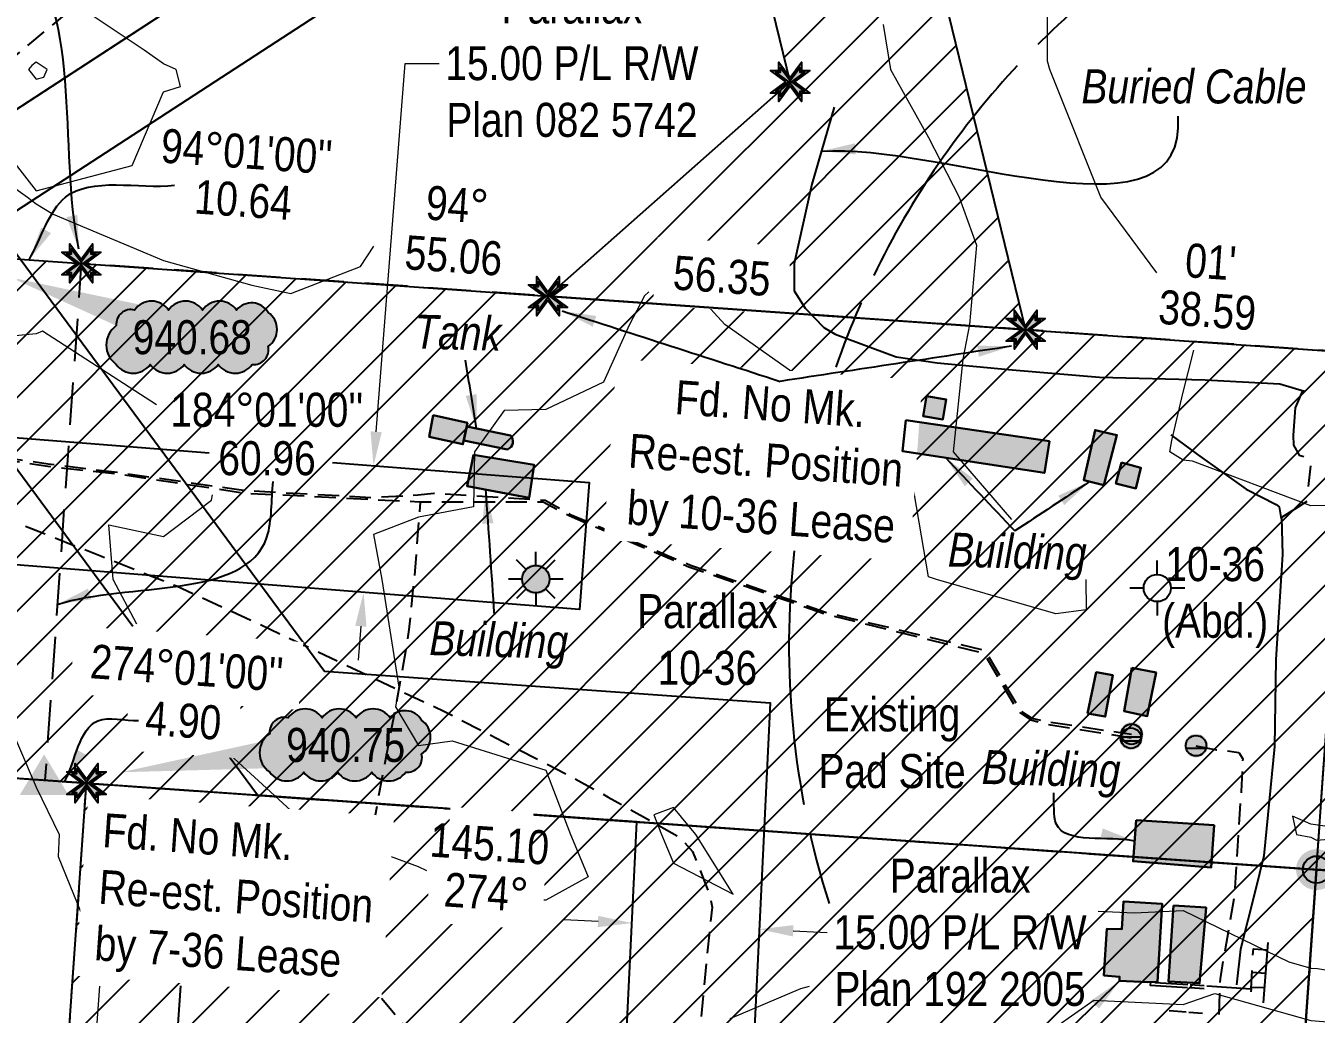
# Model space of a CAD drawing. Extents: x 302350 to 304876, y 5808283 to 5811113.
# Drawn here: x 303793.3 to 304172.9, y 5808984.8 to 5809275.5 of the extents above; entities that cross this region are included whole.
import ezdxf
from ezdxf.enums import TextEntityAlignment as Align

# ---------------------------------------------------------------- set-up
doc = ezdxf.new("R2010")
doc.units = 0
doc.header["$LTSCALE"] = 5
doc.header["$PDMODE"] = 34
doc.header["$PDSIZE"] = 0.03
for name, pattern in [('foc-ACCESSROAD', [3.75, 2.5, -1.25]), ('foc-BUFFER', [16.75, 15, -1.75]), ('foc-QUARTERLINE', [33, 25, -3, 2, -3]), ('UG_PIPE', [1.875, 1.25, -0.625])]:
    doc.linetypes.add(name, pattern=pattern)
doc.layers.get('Defpoints').update_dxf_attribs({"color": 9})
for name, color, linetype in [('AS-CABLE', 224, 'foc-CABLE'), ('AS-PIPE-UG', 44, 'UG_PIPE'), ('AS-SYMBOL', 7, 'Continuous'), ('AUX-BUFFER', 7, 'foc-BUFFER'), ('C-RW', 13, 'Continuous'), ('C-WS', 13, 'foc-ACCESSROAD'), ('C-WS-S', 8, 'Continuous'), ('F-WS-S', 8, 'Continuous'), ('L-AREAREQUIRED', 7, 'Continuous'), ('L-BD', 7, 'Continuous'), ('L-MON', 1, 'Continuous'), ('L-MON-T', 1, 'Continuous'), ('L-QSEC', 8, 'foc-QUARTERLINE'), ('L-TITLEDB', 4, 'Continuous'), ('L-TITLEDB-T', 4, 'Continuous'), ('P-ELEVATION', 7, 'Continuous'), ('P-PROPOSED', 10, 'Continuous')]:
    doc.layers.add(name, color=color, linetype=linetype)
for name, color, linetype, true_color in [('AS-PIPE-AG', 7, 'Continuous', 0x7d00fa), ('AS-STRUCTURE-H', 7, 'Continuous', 0xa8a8a8), ('AS-STRUCTURE-T', 7, 'Continuous', 0x454545), ('P-PROPOSED-EXISTING-H', 7, 'Continuous', 0xffeebd)]:
    doc.layers.add(name, color=color, linetype=linetype, true_color=true_color)
doc.layers.add('AS-STRUCTURE', color=7, linetype='Continuous', lineweight=30, true_color=0x595959)
doc.layers.add('C-TOPO-MINR', color=7, linetype='Continuous', lineweight=13, true_color=0xe9d5af)
doc.layers.add('C-RW-T', color=13, linetype='Continuous', lineweight=9)
doc.styles.add('80', font='ARIALN.TTF', dxfattribs={"height": 10})
doc.styles.add('80CG', font='ARIALN.TTF', dxfattribs={"height": 10})
doc.styles.add('80L', font='ARIALN.TTF', dxfattribs={"height": 10})
doc.styles.add('foc-LtypeFont', font='ARIALN.TTF', dxfattribs={"height": 7.349999999999999})
doc.linetypes.add('foc-CABLE', pattern='A,2,-1,["C",foc-LtypeFont,S=0.2,R=0,X=-0.625,Y=-0.75],-1.239999999999999,8', length=12.24)
doc.dimstyles.new('Compass 5 000', dxfattribs={"dimscale": 5, "dimtxt": 9, "dimasz": 2, "dimexe": 0.2, "dimexo": 0.0625, "dimgap": 0.5, "dimtad": 0, "dimtih": 1, "dimtoh": 1, "dimzin": 0, "dimdsep": 46, "dimtxsty": '80CG', "dimcen": 0.1, "dimse1": 1, "dimse2": 1, "dimclrd": 256, "dimclrt": 256, "dimaunit": 1, "dimadec": 4, "dimazin": 0, "dimtfac": 0.06, "dimtofl": 0, "dimtmove": 0, "dimatfit": 1, "dimfxl": 0.2, "dimtolj": 1, "dimtzin": 0, "dimlwd": -1, "dimarcsym": 0})
pattern_1 = [(45, (3999.759516269401, 656.62051706546), (-7.857206124762437, 7.857206124762439), [])]

# ---------------------------------------------------------------- blocks, each defined once
blk = doc.blocks.new('STRIA')
blk.add_hatch(color=255).paths.add_polyline_path([(-0.0414550714867801, 1.521379340009161), (-1.474693147280959, -0.867350786313807), (1.391783004306489, -0.867350786313807)])
blk = doc.blocks.new('STRIAA')
blk.add_blockref('STRIA', (0, 0))
blk = doc.blocks.new('STRIB')
at = {"color": 1}
blk.add_solid([(-1.121455071486707, -0.6673507863138184), (-0.0414550714867801, 1.132649213686192), (1.038544928513147, -0.6673507863138184)], dxfattribs=at)
blk = doc.blocks.new('STRIBB')
blk.add_blockref('STRIB', (0, 0))
blk = doc.blocks.new('STRICC')
for name in ['STRIAA', 'STRIBB']:
    blk.add_blockref(name, (0, 0))
blk = doc.blocks.new('fdspike')
blk.add_blockref('STRICC', (0, 0))
blk = doc.blocks.new('fdia')
at = {"color": 255, "const_width": 1}
blk.add_lwpolyline([(-0.5, 0, 1), (0.5, 0, 1)], format="xyb", close=True, dxfattribs=at)
blk = doc.blocks.new('Fdiaa')
blk.add_blockref('fdia', (0, 0))
blk = doc.blocks.new('fdib')
at = {"color": 1, "const_width": 1.6}
blk.add_lwpolyline([(-0.3999999999996362, 0, 0.9999999999999998), (0.3999999999996362, 0, 1)], format="xyb", close=True, dxfattribs=at)
at = {"color": 1}
blk.add_circle((0, 0), 0.8, dxfattribs=at)
blk = doc.blocks.new('Fdibb')
blk.add_blockref('fdib', (0, 0))
blk = doc.blocks.new('fdicc')
for name in ['Fdibb', 'Fdiaa']:
    blk.add_blockref(name, (0, 0))
blk = doc.blocks.new('FDI')
blk.add_blockref('fdicc', (0, 0))
blk = doc.blocks.new('TEMP')
h = blk.add_hatch(color=255)
h.dxf.hatch_style = 1
h.paths.add_polyline_path([(-5.274161e-10, 0.2514284397220763), (-0.6656854269836912, 1.152061669657268), (-0.6656854269836914, 0.6656854303339061), (-1.152061663105632, 0.6656854303339061), (-0.2514284404497629, 5.273253e-10), (-1.152061661774314, -0.665685419564579), (-0.6656854224511335, -0.6656854195645793), (-0.6656854224511335, -1.152061655686338), (-5.273251e-10, -0.2514284436956587), (0.6656854183820542, -1.152061663420681), (0.6656854183820542, -0.6656854208922597), (1.152061656810019, -0.6656854053035205), (0.2514284429676993, 5.273253e-10), (1.152061671303363, 0.6656854258011663), (0.6656854287749412, 0.6656854258011663), (0.6656854131859291, 1.15206166422904)])
h.paths.add_polyline_path([(0.5656854229146121, 0.8485281473411305), (0.5656854319800914, 0.5656854258011663), (0.8485281444547581, 0.5656854258011663), (0.0831890339399251, 0), (0.8485281399220186, -0.5656854150320215), (0.5656854183820542, -0.5656854240973189), (0.5656854183820542, -0.8485281365719859), (0, -0.08318903609469999), (-0.5656854224511337, -0.8485281320390644), (-0.5656854224511337, -0.5656854195645792), (-0.8485281349258001, -0.5656854195645794), (-0.0831890328488955, 0), (-0.8485281394583584, 0.5656854303339058), (-0.5656854269836913, 0.5656854303339061), (-0.5656854269836913, 0.8485281428085727), (0, 0.0831890306941206)], flags=16)
h = blk.add_hatch(color=1)
h.dxf.hatch_style = 1
h.paths.add_polyline_path([(0, 0.0831890306941205), (-0.5656854269836911, 0.8485281428085727), (-0.5656854269836912, 0.5656854303339061), (-0.8485281394583578, 0.5656854303339061), (-0.0831890328488953, -1e-16), (-0.8485281349258001, -0.5656854195645793), (-0.5656854224511337, -0.5656854195645793), (-0.5656854224511337, -0.848528132039064), (0, -0.08318903609469999), (0.5656854183820542, -0.8485281365719856), (0.5656854183820542, -0.5656854240973191), (0.8485281399220184, -0.5656854150320213), (0.0831890339399251, -1e-16), (0.8485281444547581, 0.5656854258011663), (0.5656854319800914, 0.5656854258011663), (0.5656854229146121, 0.8485281473411308)])
at = {"color": 1}
for p, q in [((-0.0831890328488953, 0), (0.0831890339399252, 0)), ((0, 0.0831890306941205), (0, -0.08318903609469999))]:
    blk.add_line(p, q, dxfattribs=at)
at = {"color": 255, "flags": 128}
blk.add_lwpolyline([(-0.251428440449763, 5.27325e-10), (-1.152061663105632, 0.6656854303339061), (-0.6656854269836914, 0.6656854303339061), (-0.6656854269836914, 1.152061669657268), (-5.274159999999999e-10, 0.2514284397220763), (0.6656854131859291, 1.15206166422904), (0.6656854287749412, 0.6656854258011663), (1.152061671303363, 0.6656854258011663), (0.2514284429676991, 5.27325e-10), (1.152061656810019, -0.6656854053035204), (0.6656854183820542, -0.6656854208922596), (0.6656854183820542, -1.152061663420681), (-5.27325e-10, -0.2514284436956586), (-0.6656854224511335, -1.152061655686338), (-0.6656854224511335, -0.6656854195645793), (-1.152061661774314, -0.6656854195645793)], close=True, dxfattribs=at)
at = {"color": 1, "flags": 128}
blk.add_lwpolyline([(-0.0831890328488953, 0), (-0.8485281394583578, 0.5656854303339061), (-0.5656854269836913, 0.5656854303339061), (-0.5656854269836913, 0.8485281428085727), (0, 0.0831890306941205), (0.5656854229146121, 0.8485281473411305), (0.5656854319800914, 0.5656854258011663), (0.8485281444547581, 0.5656854258011663), (0.0831890339399252, 0), (0.8485281399220184, -0.5656854150320214), (0.5656854183820542, -0.5656854240973189), (0.5656854183820542, -0.8485281365719856), (0, -0.08318903609469999), (-0.5656854224511335, -0.848528132039064), (-0.5656854224511335, -0.5656854195645792), (-0.8485281349258001, -0.5656854195645792)], close=True, dxfattribs=at)
blk = doc.blocks.new('GAS')
h = blk.add_hatch(color=255)
h.dxf.hatch_style = 1
edge = h.paths.add_edge_path()
edge.add_arc((0, 0), 0.9, 0, 360)
for p, q in [((0, 0.8077887887338874), (0, 1.615577579286764)), ((-0.5711929310346023, 0.5711929297831376), (-1.142385862069204, 1.142385861385264)), ((0.5711929310309642, 0.5711929297831376), (1.142385862065566, 1.142385861385264)), ((-0.8077887898725749, 0), (-1.615577579628734, 0)), ((1.615577579625096, 0), (0.8077887898689368, 0)), ((-0.5711929310346023, -0.5711929316021271), (-1.142385862069204, -1.142385863204253)), ((1.142385862065566, -1.142385863204253), (0.5711929310309642, -0.5711929316021271)), ((0, -0.8077887905528768), (0, -1.615577581105753))]:
    blk.add_line(p, q)
blk.add_circle((0, 0), 0.8000000000000003)
blk = doc.blocks.new('GABD')
for p, q in [((0, 0.8077887898252811), (0, 1.615577579648743)), ((-0.8077887898243716, 0), (-1.615577579648743, 0)), ((1.615577579648743, 0), (0.8077887898243716, 0)), ((0, -0.8077887898252811), (0, -1.615577579648743))]:
    blk.add_line(p, q)
blk.add_circle((0, 0), 0.8)
blk = doc.blocks.new('RISER')
h = blk.add_hatch(color=255)
h.dxf.hatch_style = 1
edge = h.paths.add_edge_path()
edge.add_arc((0, 0), 0.7000000000000001, 0, 360)
blk.add_hatch(color=13).paths.add_polyline_path([(0.5809894393423747, -0.1498374831999172), (-0.5809055220925075, -0.1501624933266612, 0.7745966773228882)])
at = {"color": 13}
blk.add_line((-0.5809055220925075, -0.1501624933266612), (0.5809894393423747, -0.1498374831996898), dxfattribs=at)
blk.add_circle((0, 0), 0.6000000000000001, dxfattribs=at)
blk = doc.blocks.new('*D60')
at = {"layer": 'C-RW-T', "transparency": 16777216}
for p, q in [((303961.6560966739, 5809012.064609817), (303951.6675617134, 5809012.543326166)), ((304019.0901726973, 5809009.31199081), (304029.0787076578, 5809008.83327446))]:
    blk.add_line(p, q, dxfattribs=at)
for points in [[(303961.7358827321, 5809013.729365644), (303961.5763106157, 5809010.39985399), (303971.6446316345, 5809011.585893468)], [(304019.1699587555, 5809010.976746636), (304019.0103866391, 5809007.647234983), (304009.1016377368, 5809009.790707159)]]:
    blk.add_solid(points, dxfattribs=at)
at = {"layer": 'Defpoints', "color": 0, "transparency": 16777216}
for p in [(304009.1016377368, 5809009.790707159), (303970.1647040194, 5808980.706837951), (304007.6217101219, 5808978.911651641)]:
    blk.add_point(p, dxfattribs=at)
at = {"layer": 'C-RW-T', "transparency": 16777216, "insert": (304068.1646558161, 5809008.833274461), "char_height": 10, "attachment_point": 5, "style": '80CG'}
blk.add_mtext('\\A1;Parallax\\P15.00 P/L R/W\\PPlan 192 2005', dxfattribs=at)
blk = doc.blocks.new('*D64')
at = {"layer": 'C-RW-T', "transparency": 16777216}
for p, q in [((303896.3913126015, 5809156.114502651), (303904.8917239478, 5809264.466489065)), ((303904.8917239478, 5809264.466489065), (303914.8917239478, 5809264.466489065)), ((303891.9022028163, 5809098.893276212), (303891.1200876872, 5809088.923908332))]:
    blk.add_line(p, q, dxfattribs=at)
for points in [[(303894.7297512882, 5809156.244855172), (303898.0528739148, 5809155.984150129), (303895.6091974725, 5809146.145134771)], [(303890.240641503, 5809099.023628733), (303893.5637641296, 5809098.76292369), (303892.6843179454, 5809108.862644092)]]:
    blk.add_solid(points, dxfattribs=at)
at = {"layer": 'Defpoints', "color": 0, "transparency": 16777216}
for p in [(303886.9951217435, 5809146.820924754), (303895.6091974725, 5809146.145134771), (303884.0702422164, 5809109.538434075)]:
    blk.add_point(p, dxfattribs=at)
at = {"layer": 'C-RW-T', "transparency": 16777216, "insert": (303953.9776721059, 5809264.466489065), "char_height": 10, "attachment_point": 5, "style": '80CG'}
blk.add_mtext('\\A1;\\A1;Parallax\\P15.00 P/L R/W\\PPlan 082 5742', dxfattribs=at)
blk = doc.blocks.new('*U72')
at = {"layer": 'P-ELEVATION'}
h = blk.add_hatch(color=111, dxfattribs=at)
h.dxf.hatch_style = 1
edge = h.paths.add_edge_path()
edge.add_arc((-17.35, -4.498962302481988), 6.103872947518012, 215.000000049745, 324.9999999502549)
edge.add_arc((-7.350000000000001, -4.498962302481988), 6.103872947518012, 215.000000049745, 324.9999999502549)
edge.add_arc((2.649999999999997, -4.49896230248199), 6.103872947518009, 215.000000049745, 324.9999999502549)
edge.add_arc((12.65, -4.498962302481988), 6.103872947518014, 215.000000049745, 324.9999999502549)
edge.add_arc((18.14445002031546, -3.704512282166537), 4.323851935097695, 263.4336304121956, 373.4336303127054)
edge.add_arc((18.84896230248199, 2.299999999999989), 6.103872947518012, 305.0000000497451, 414.999999950255)
edge.add_arc((17.45492736117374, 4.39403494130825), 5.692659225855938, 30.69553108923699, 140.6955309897469)
edge.add_arc((8.050000000000013, 4.498962302481985), 6.103872947518018, 35.00000004974505, 144.9999999502549)
edge.add_arc((-1.949999999999989, 4.498962302481991), 6.103872947518007, 35.00000004974505, 144.9999999502549)
edge.add_arc((-11.94999999999999, 4.498962302481985), 6.103872947518018, 35.00000004974505, 144.9999999502549)
edge.add_arc((-18.03952265914172, 3.809439643340282), 4.329879412592375, 75.42607878984404, 185.4260786903539)
edge.add_arc((-18.35881702482946, -2.29999999999999), 6.958415160170545, 125.000000049745, 234.9999999502549)
at = {"color": 240, "flags": 128}
blk.add_lwpolyline([(-22.35, -8, 0.52056705), (-12.35, -8, 0.52056705), (-2.350000000000001, -8, 0.52056705), (7.649999999999995, -8, 0.52056705), (17.65, -8, 0.52056705), (22.35, -2.70000000000001, 0.52056705), (22.35, 7.29999999999999, 0.52056705), (13.05000000000002, 8, 0.52056705), (3.050000000000008, 8, 0.52056705), (-6.949999999999985, 8, 0.52056705), (-16.95, 8, 0.52056705), (-22.35, 3.40000000000002, 0.52056705)], format="xyb", close=True, dxfattribs=at)
at = {"layer": 'P-ELEVATION', "color": 240, "flags": 128}
blk.add_lwpolyline([(0, 0, 12.5, 0, 0), (-53.33176617815661, 17.55338545660243, 0, 0, 0)], format="xyseb", dxfattribs=at)
at = {"layer": 'P-ELEVATION', "color": 240, "style": '80'}
blk.add_attdef('ELEVATION', text='', height=10, dxfattribs=at).set_placement((0, 0), align=Align.MIDDLE_CENTER)
blk = doc.blocks.new('*U70')
at = {"layer": 'P-ELEVATION'}
h = blk.add_hatch(color=111, dxfattribs=at)
h.dxf.hatch_style = 1
edge = h.paths.add_edge_path()
edge.add_arc((-17.35, -4.498962302481988), 6.103872947518012, 215.000000049745, 324.9999999502549)
edge.add_arc((-7.350000000000001, -4.498962302481988), 6.103872947518012, 215.000000049745, 324.9999999502549)
edge.add_arc((2.649999999999997, -4.49896230248199), 6.103872947518009, 215.000000049745, 324.9999999502549)
edge.add_arc((12.65, -4.498962302481988), 6.103872947518014, 215.000000049745, 324.9999999502549)
edge.add_arc((18.14445002031546, -3.704512282166537), 4.323851935097695, 263.4336304121956, 373.4336303127054)
edge.add_arc((18.84896230248199, 2.299999999999989), 6.103872947518012, 305.0000000497451, 414.999999950255)
edge.add_arc((17.45492736117374, 4.39403494130825), 5.692659225855938, 30.69553108923699, 140.6955309897469)
edge.add_arc((8.050000000000013, 4.498962302481985), 6.103872947518018, 35.00000004974505, 144.9999999502549)
edge.add_arc((-1.949999999999989, 4.498962302481991), 6.103872947518007, 35.00000004974505, 144.9999999502549)
edge.add_arc((-11.94999999999999, 4.498962302481985), 6.103872947518018, 35.00000004974505, 144.9999999502549)
edge.add_arc((-18.03952265914172, 3.809439643340282), 4.329879412592375, 75.42607878984404, 185.4260786903539)
edge.add_arc((-18.35881702482946, -2.29999999999999), 6.958415160170545, 125.000000049745, 234.9999999502549)
at = {"color": 240, "flags": 128}
blk.add_lwpolyline([(-22.35, -8, 0.52056705), (-12.35, -8, 0.52056705), (-2.350000000000001, -8, 0.52056705), (7.649999999999995, -8, 0.52056705), (17.65, -8, 0.52056705), (22.35, -2.70000000000001, 0.52056705), (22.35, 7.29999999999999, 0.52056705), (13.05000000000002, 8, 0.52056705), (3.050000000000008, 8, 0.52056705), (-6.949999999999985, 8, 0.52056705), (-16.95, 8, 0.52056705), (-22.35, 3.40000000000002, 0.52056705)], format="xyb", close=True, dxfattribs=at)
at = {"layer": 'P-ELEVATION', "color": 240, "flags": 128}
blk.add_lwpolyline([(0, 0, 12.5, 0, 0), (-66.0829784587495, -8.038860635322187, 0, 0, 0)], format="xyseb", dxfattribs=at)
at = {"layer": 'P-ELEVATION', "color": 240, "style": '80'}
blk.add_attdef('ELEVATION', text='', height=10, dxfattribs=at).set_placement((0, 0), align=Align.MIDDLE_CENTER)

msp = doc.modelspace()

# ---------------------------------------------------------------- hatches: boundary and pattern name
at = {"layer": 'AS-STRUCTURE-H'}
h = msp.add_hatch(color=256, dxfattribs=at)
h.dxf.hatch_style = 1
h.paths.add_polyline_path([(304058.3171712171, 5809166.615256025), (304064.0435727679, 5809165.628489515), (304063.1408839169, 5809159.764244013), (304057.3298532301, 5809160.694630234)])
h = msp.add_hatch(color=256, dxfattribs=at)
h.dxf.hatch_style = 1
h.paths.add_polyline_path([(303913.1999849588, 5809161.010821462), (303912.0234853158, 5809154.588805822), (303921.933254457, 5809152.463214434), (303923.2455160818, 5809158.704317682)])
h = msp.add_hatch(color=256, dxfattribs=at)
h.dxf.hatch_style = 1
h.paths.add_polyline_path([(304052.1933549276, 5809159.572798749), (304051.2040626992, 5809150.449332122), (304092.9940091635, 5809144.01330829), (304094.4779475061, 5809153.316537783)])
h = msp.add_hatch(color=256, dxfattribs=at)
h.dxf.hatch_style = 1
edge = h.paths.add_edge_path()
edge.add_line((303923.0237664495, 5809157.649678632), (303935.8931463648, 5809155.043100702))
edge.add_arc((303934.1295430576, 5809153.262137031), 2.506417409735396, -67.91253240285619, 45.28061756456623, ccw=False)
edge.add_line((303935.0720101243, 5809150.939663338), (303922.1513390796, 5809153.500422732))
edge.add_line((303922.1513390798, 5809153.500422728), (303923.0237664498, 5809157.649678632))
h = msp.add_hatch(color=256, dxfattribs=at)
h.dxf.hatch_style = 1
h.paths.add_polyline_path([(304110.4638550137, 5809140.355299292), (304104.5657109369, 5809141.885275268), (304107.8974896176, 5809156.600103929), (304114.2909049849, 5809155.160120774)])
h = msp.add_hatch(color=256, dxfattribs=at)
h.dxf.hatch_style = 1
h.paths.add_polyline_path([(303925.011014113, 5809149.334201751), (303942.8395631236, 5809146.394549157), (303941.3915559698, 5809136.671082863), (303923.1557703704, 5809140.108222266)])
h = msp.add_hatch(color=256, dxfattribs=at)
h.dxf.hatch_style = 1
h.paths.add_polyline_path([(304115.628568512, 5809147.076298906), (304121.3793683929, 5809145.524080919), (304119.8861675691, 5809139.441906475), (304113.9978946978, 5809140.877977666)])
h = msp.add_hatch(color=256, dxfattribs=at)
h.dxf.hatch_style = 1
h.paths.add_polyline_path([(304105.6706607912, 5809073.239502032), (304110.8632275414, 5809072.341819414), (304113.0805964624, 5809084.488595694), (304108.2529188283, 5809085.358226284)])
h = msp.add_hatch(color=256, dxfattribs=at)
h.dxf.hatch_style = 1
h.paths.add_polyline_path([(304118.7310226339, 5809086.677330872), (304116.4013852009, 5809073.941444247), (304123.1938276041, 5809072.42660817), (304125.832203445, 5809085.330806949)])
h = msp.add_hatch(color=256, dxfattribs=at)
h.dxf.hatch_style = 1
h.paths.add_polyline_path([(304120.021255018, 5809041.858731922), (304142.9170722755, 5809040.379388608), (304142.0722615938, 5809027.980776789), (304119.088722222, 5809029.789196728)])
h = msp.add_hatch(color=256, dxfattribs=at)
h.dxf.hatch_style = 1
h.paths.add_polyline_path([(304123.4275448492, 5808994.250899104), (304115.1191813977, 5808994.553349474), (304115.1067272263, 5808995.79115844), (304110.5045737371, 5808996.187379924), (304111.3068559745, 5809009.895579319), (304115.7585064821, 5809009.763428263), (304116.2389380602, 5809017.891502467), (304127.6438164585, 5809017.201518894), (304126.279336156, 5808994.330590737)])
h = msp.add_hatch(color=256, dxfattribs=at)
h.dxf.hatch_style = 1
h.paths.add_polyline_path([(304130.9359293448, 5809016.800726038), (304140.5265788598, 5809016.135844929), (304138.6372136502, 5808993.870343268), (304129.506364893, 5808994.397361325)])
at = {"layer": 'P-PROPOSED-EXISTING-H'}
h = msp.add_hatch(dxfattribs=at)
h.set_pattern_fill('ANSI31', color=256, scale=3.499769279999997, style=0)
h.set_pattern_definition(pattern_1)
h.paths.add_polyline_path([(304029.7790578162, 5809422.274868506), (303986.6597399344, 5809515.972489621), (303870.3003211915, 5809583.708550918), (303849.6976411279, 5809621.263334666), (303850.0318406555, 5809629.596936405), (303800.0752911457, 5809631.600326514), (303797.5334575961, 5809568.21714749), (303947.8484736563, 5809480.714586459), (303982.3511718708, 5809405.740748651), (304018.1815921349, 5809259.059139526), (303946.9424074172, 5809196.002940664), (304087.4619923598, 5809186.13402517)])
h = msp.add_hatch(dxfattribs=at)
h.set_pattern_fill('ANSI31', color=256, scale=3.499769279999997, style=0)
h.set_pattern_definition(pattern_1)
h.paths.add_polyline_path([(304420.5944032288, 5809162.737602441), (304409.9146078994, 5809010.672220184), (304173.0137992119, 5809027.310143382), (304157.2515561864, 5808802.877798308), (303807.8852056899, 5808827.414356614), (303796.2924222429, 5808840.758500398), (303811.1789850997, 5809052.722381853), (303776.9571355027, 5809055.125837163), (303783.0682281877, 5809207.51208671)])

# ---------------------------------------------------------------- linework, layer by layer
at = {"layer": 'AS-CABLE', "flags": 128}
for points in [[(304031.1187992116, 5809251.555143383), (304024.5387992117, 5809228.950143385), (304019.3737992116, 5809205.625143383), (304019.3837992116, 5809197.532643384), (304022.5737992121, 5809192.435143385), (304028.1337992116, 5809186.790143376), (304031.4587992121, 5809184.832643378), (304049.3337992119, 5809178.192643383), (304061.4687992117, 5809176.437643378), (304083.4787992117, 5809174.282643383), (304109.1837992115, 5809172.162643377), (304140.2562992116, 5809171.430143384), (304162.2287992116, 5809170.207643383), (304169.5237992115, 5809168.062643384)], [(304169.5112992116, 5809168.052643382), (304168.8262992121, 5809168.000143384), (304166.7737992115, 5809163.142643384), (304166.1662992116, 5809155.130143378), (304166.2512992121, 5809152.215143384), (304167.9262992117, 5809149.207643386), (304169.3012992116, 5809148.857643385)], [(304130.1712992116, 5809155.202643378), (304138.0262992115, 5809149.450143379), (304152.3412992115, 5809139.265143384), (304161.1937992121, 5809134.752643383), (304162.0287992117, 5809134.067643384), (304162.586299212, 5809130.487643383)], [(304171.261299212, 5809146.077643384), (304170.5737992119, 5809140.015143382)], [(304170.1687992116, 5809135.595143382), (304166.6562992116, 5809133.382643385), (304162.7737992117, 5809130.855143386), (304162.9887992115, 5809120.027643377), (304161.0837992115, 5809089.140143378), (304160.6562992121, 5809063.487643379), (304157.5762992115, 5809031.365143386), (304154.953799212, 5809020.932643383), (304150.6612992115, 5809003.920143377), (304149.4837992116, 5808993.417643378)]]:
    msp.add_lwpolyline(points, dxfattribs=at)
at = {"layer": 'AS-PIPE-AG', "flags": 128}
for points in [[(304154.2923041529, 5809002.198346076), (304154.5414533832, 5809004.034720021), (304158.6750053347, 5809003.71034331)], [(304157.4545448769, 5808988.157942272), (304158.848046524, 5809005.915417588)], [(304140.7645377084, 5808993.131227627), (304153.7921301635, 5808992.283639472), (304154.0720446514, 5808997.630455214)], [(304154.0475490273, 5808997.162549497), (304158.1359957996, 5808996.841712377)], [(304124.1734479234, 5808994.271742924), (304124.1414304404, 5808993.319078202), (304135.0963654441, 5808992.686776786)], [(304125.5761616333, 5808994.310940938), (304125.578118612, 5808994.066609421), (304135.1441388073, 5808993.514473957)], [(304135.8438864002, 5808992.623057717), (304139.9587156881, 5808992.341204387)], [(304135.8935102585, 5808993.48281563), (304140.0175632227, 5808993.200330506)], [(304137.1214168661, 5808993.398707749), (304137.1535815116, 5808993.955976155)], [(304153.7921301635, 5808992.283639472), (304153.7206626348, 5808991.344386743)], [(304153.8174592768, 5808992.767466167), (304157.7883561475, 5808992.647665288)], [(304129.6808878086, 5808985.828447946), (304134.6807464951, 5808985.485972782)], [(304135.4271975629, 5808985.403717364), (304139.4645761485, 5808985.127169171)]]:
    msp.add_lwpolyline(points, dxfattribs=at)
at = {"layer": 'AS-PIPE-UG', "flags": 128}
for points in [[(303762.4837992115, 5809249.952643383), (303771.5462992116, 5809254.050143378), (303778.0287992115, 5809256.895143386), (303781.9812992116, 5809259.705143385), (303806.4437992115, 5809280.175143383), (303838.1912992116, 5809303.080143382), (303866.7837992116, 5809321.040143378), (303896.6762992117, 5809339.815143377), (303926.1112992116, 5809361.530143376), (303964.8537992121, 5809383.572643385), (303968.6737992116, 5809385.520143381), (303969.6687992117, 5809389.460143385), (303972.9087992117, 5809403.732643381), (303979.9812992116, 5809431.597643378), (303987.3512992117, 5809464.525143377)], [(303760.2437992116, 5809234.967643382), (303765.8612992121, 5809220.997643377), (303765.4787992116, 5809217.907643375), (303762.5662992116, 5809187.190143383), (303763.9287992116, 5809158.930143381), (303766.5037992115, 5809155.002643384), (303769.4262992115, 5809152.422643386), (303777.4387992119, 5809150.087643377), (303799.8862992116, 5809146.645143376), (303820.3862992115, 5809144.210143378), (303857.9762992121, 5809138.832643384), (303895.1537992119, 5809136.800143383), (303908.7162992121, 5809137.570143384), (303913.3237992115, 5809138.075143386), (303946.0912992115, 5809136.030143385), (303953.7437992116, 5809131.717643377), (303988.8612992116, 5809116.867643378), (304029.1062992116, 5809102.897643385), (304074.5687992119, 5809092.040143383), (304076.3412992115, 5809090.412643384), (304085.958799212, 5809073.990143375), (304089.2887992116, 5809071.845143383), (304094.5262992117, 5809070.742643386), (304118.5937992116, 5809067.147643384)], [(303758.2037992115, 5809234.255143384), (303765.2462992116, 5809220.667643385), (303764.5737992121, 5809217.645143385), (303761.9737992116, 5809187.327643383), (303763.2587992115, 5809158.742643384), (303766.0612992117, 5809154.685143382), (303769.0912992117, 5809151.947643385), (303777.1562992116, 5809149.420143384), (303799.8212992116, 5809145.992643384), (303820.8237992116, 5809143.660143382), (303857.9762992121, 5809138.037643376), (303894.8512992117, 5809136.285143378), (303895.228799212, 5809136.205143377), (303909.0587992116, 5809135.537643383), (303945.5312992116, 5809135.460143384), (303953.1437992117, 5809131.432643384), (303988.3812992115, 5809116.415143383), (304028.4712992116, 5809102.582643378), (304074.1687992116, 5809091.240143377), (304075.523799212, 5809090.380143378), (304085.2837992114, 5809073.737643383), (304088.8687992116, 5809071.342643377), (304094.1137992115, 5809070.055143383), (304118.4837992116, 5809066.117643382)], [(303757.0837992115, 5809172.322643384), (303756.3137992115, 5809158.155143384), (303756.888799212, 5809151.580143383), (303758.6262992119, 5809146.660143376), (303767.7162992115, 5809138.667643378), (303776.528799212, 5809134.675143376), (303792.4137992115, 5809128.660143384), (303815.5987992117, 5809119.497643383), (303837.6437992115, 5809110.790143375), (303861.5887992116, 5809099.740143382), (303916.488799212, 5809073.802643382), (303953.8337992117, 5809054.710143385), (303964.6537992116, 5809048.640143378), (303985.6462992121, 5809036.907643384), (303989.4587992117, 5809032.670143384), (303994.648799212, 5809019.480143378), (303995.2187992121, 5809016.297643385), (303993.7012992117, 5809002.500143385), (303989.6762992116, 5808958.640143384), (303986.8262992117, 5808916.650143384), (303986.8087992117, 5808916.657643382), (303986.748486476, 5808915.666547793)], [(303892.274315095, 5809021.408804119), (303892.4687992115, 5809022.620143384), (303897.3712992116, 5809050.117643383), (303903.9437992116, 5809084.687643384), (303906.146299212, 5809097.920143385), (303907.8612992116, 5809115.112643378), (303909.4662992115, 5809135.397643385)], [(304137.561299212, 5809063.745143383), (304143.5787992117, 5809062.597643384), (304150.2187992117, 5809061.795143379), (304151.3237992121, 5809059.860143383), (304150.851299212, 5809050.340143383), (304150.0212992116, 5809038.390143384), (304148.8187992121, 5809019.382643386), (304144.6437992115, 5808995.187643382), (304143.7712992117, 5808969.187643376), (304143.4087992116, 5808946.875143384), (304143.5637992119, 5808927.305143385)], [(303972.6787992116, 5808878.855143383), (303973.4337992116, 5808894.062643378), (303972.9762992117, 5808898.022643383), (303969.9512992119, 5808903.040143376), (303956.0237992117, 5808921.212643384), (303941.7787992115, 5808936.950143378), (303915.9387992117, 5808967.845143377), (303896.3862992116, 5808991.297643386), (303892.9112992117, 5808996.287643377), (303889.711299212, 5809001.480143377), (303889.5362992119, 5809004.355143379), (303890.2184646828, 5809008.603993279)]]:
    msp.add_lwpolyline(points, dxfattribs=at)
at = {"layer": 'AS-STRUCTURE', "flags": 128}
for points in [[(303913.1999849588, 5809161.010821462), (303912.0234853158, 5809154.588805822), (303921.933254457, 5809152.463214434), (303923.2455160818, 5809158.704317682)], [(304110.4638550137, 5809140.355299292), (304104.5657109369, 5809141.885275268), (304107.8974896176, 5809156.600103929), (304114.2909049849, 5809155.160120774)], [(303925.011014113, 5809149.334201751), (303942.8395631236, 5809146.394549157), (303941.3915559698, 5809136.671082863), (303923.1557703704, 5809140.108222266)], [(304115.628568512, 5809147.076298906), (304121.3793683929, 5809145.524080919), (304119.8861675691, 5809139.441906475), (304113.9978946978, 5809140.877977666)], [(304105.6706607912, 5809073.239502032), (304110.8632275414, 5809072.341819414), (304113.0805964624, 5809084.488595694), (304108.2529188283, 5809085.358226284)], [(304118.7310226339, 5809086.677330872), (304116.4013852009, 5809073.941444247), (304123.1938276041, 5809072.42660817), (304125.832203445, 5809085.330806949)], [(304120.021255018, 5809041.858731922), (304142.9170722755, 5809040.379388608), (304142.0722615938, 5809027.980776789), (304119.088722222, 5809029.789196728)], [(304123.4275448492, 5808994.250899104), (304115.1191813977, 5808994.553349474), (304115.1067272263, 5808995.79115844), (304110.5045737371, 5808996.187379924), (304111.3068559745, 5809009.895579319), (304115.7585064821, 5809009.763428263), (304116.2389380602, 5809017.891502467), (304127.6438164585, 5809017.201518894), (304126.279336156, 5808994.330590737)], [(304130.9359293448, 5809016.800726038), (304140.5265788598, 5809016.135844929), (304138.6372136502, 5808993.870343268), (304129.506364893, 5808994.397361325)]]:
    msp.add_lwpolyline(points, close=True, dxfattribs=at)
msp.add_lwpolyline([(303923.0237664495, 5809157.649678632), (303935.8931463648, 5809155.043100705, -0.5384059697159665), (303935.0720101243, 5809150.939663338), (303922.1513390798, 5809153.500422728)], format="xyb", close=True, dxfattribs=at)
at = {"layer": 'C-RW', "flags": 128}
for points in [[(304006.1189066658, 5809621.597878614), (303941.111299212, 5809349.047643382), (303733.9443866684, 5809214.049262684), (303732.5467677274, 5809183.485862532), (303963.1312992118, 5809333.467643384), (304030.4626557028, 5809615.792156594)], [(304006.1189066658, 5809621.597878614), (303941.111299212, 5809349.047643382), (303772.5837992117, 5809239.230143384), (303766.0237992117, 5809103.990143377), (303761.8016245539, 5809100.187310459)], [(304250.2058431264, 5809611.60816851), (304197.628399408, 5808840.655600613), (304160.0845923566, 5808843.216279975), (304214.2223339283, 5809614.062172834)], [(303824.7792358758, 5809098.863241037), (303752.6510606703, 5809196.562531807), (303784.1417788423, 5809217.045406179), (303881.155044142, 5809085.659708843), (304012.2915541685, 5809076.349102413), (304004.5905886294, 5808915.666552193)], [(303883.5110501812, 5809147.094256537), (303959.0237992117, 5809141.170143383), (303956.2037992117, 5809103.830143386), (303729.7237992117, 5809121.752643386), (303731.4282285242, 5809159.02543183), (303847.2834144917, 5809149.936380767)], [(303969.2921529576, 5808962.500844282), (303973.0712399823, 5809041.352429526), (303861.4500546771, 5809049.191764133), (303851.7460685025, 5809062.336039088)]]:
    msp.add_lwpolyline(points, dxfattribs=at)
at = {"layer": 'C-TOPO-MINR', "linetype": 'Continuous', "lineweight": 13, "flags": 128}
for points, elevation in [([(304126.0490391962, 5809202.880814412), (304109.6018962535, 5809225.160310354), (304096.337935282, 5809258.213854069), (304094.6233930917, 5809262.660310349), (304093.920213763, 5809265.078031871), (304093.7532488318, 5809300.160310353)], 2353.000000003935), ([(303668.4399043593, 5809294.259198149), (303682.0568016449, 5809264.441443986), (303682.2552146934, 5809262.660310349), (303683.8379352813, 5809257.703488247), (303686.2591951238, 5809260.239050511), (303721.3379352813, 5809235.704689053), (303745.1016285522, 5809238.896617082), (303758.8379352817, 5809250.049251747), (303793.7749140533, 5809225.160310354), (303796.3379352815, 5809223.171707412), (303801.3388598377, 5809220.159385797), (303833.8379352816, 5809206.477762174), (303859.8121835698, 5809199.186062064), (303871.3379352819, 5809196.819288353), (303891.7637664836, 5809204.734479147), (303895.6883188466, 5809210.705670382)], 2351.000000003934), ([(304045.5564664009, 5809275.941779235), (304047.6799830291, 5809262.660310349), (304058.8379352822, 5809242.706161222), (304067.9477542018, 5809225.160310354), (304073.0299343092, 5809210.968311327), (304070.9020276387, 5809187.660310354), (304069.0005778037, 5809177.497667832), (304066.1229612271, 5809150.160310353), (304083.2874164408, 5809130.352910796)], 2352.000000003934), ([(303976.5714389799, 5809197.240885575), (303975.3711851112, 5809196.127060525), (303970.8728088652, 5809187.660310354), (303963.2763607063, 5809170.72188493), (303946.3379352821, 5809162.694465778), (303934.088498833, 5809162.409746797), (303925.3008596414, 5809150.160310353), (303924.983525235, 5809134.014720401), (303908.8379352817, 5809130.984972166), (303895.5674002404, 5809125.930845395), (303898.0541018463, 5809112.660310349), (303903.0362883938, 5809080.961957238), (303902.0364020621, 5809075.160310354), (303908.8379352817, 5809063.823348683), (303918.7860249828, 5809065.212220654), (303946.3379352821, 5809056.583584734), (303953.5564098764, 5809037.660310354), (303958.7970902113, 5809025.201155419), (303946.3379352821, 5809018.283850072), (303945.7500492117, 5809018.334500299)], 2352.000000003934), ([(304018.6310688846, 5809173.729234455), (303999.0155225449, 5809187.660310354), (303992.649071017, 5809194.507565246)], 2352.000000003934), ([(303831.7241200487, 5809164.063802954), (303798.2600627501, 5809185.738182884), (303796.3379352815, 5809184.908060996), (303764.6081817602, 5809181.890063874), (303758.8379352817, 5809185.562038903), (303733.8991950529, 5809175.099050581), (303730.7110278552, 5809150.160310353), (303758.8379352817, 5809122.497729062), (303777.1139575862, 5809112.660310349), (303786.5351183803, 5809084.963127255), (303786.3042976075, 5809075.160310354), (303796.3379352815, 5809051.540400851), (303803.1470362807, 5809037.660310354), (303802.7958300186, 5809031.202415614), (303810.8297714184, 5809011.674130346)], 2352.000000003934), ([(304309.1132462419, 5809127.633590171), (304306.0073210789, 5809127.990924557), (304283.8379352826, 5809133.172983166), (304260.2358651108, 5809136.262380523), (304246.3379352823, 5809132.714831348), (304223.9446715252, 5809135.053574111), (304208.8379352822, 5809131.765201082), (304186.8960401032, 5809134.602205529), (304171.3379352824, 5809134.286269289), (304136.5164093965, 5809147.481836236), (304133.837935282, 5809147.760408006), (304129.8376639852, 5809150.160310353), (304130.4799302719, 5809153.518315364), (304133.837935282, 5809167.797870163), (304136.9042078643, 5809180.117977338)], 2353.000000003935), ([(304105.1391745575, 5809112.660310349), (304105.2754957854, 5809103.72274985), (304096.337935282, 5809102.603120813), (304061.2333725446, 5809112.660310349), (304058.8379352822, 5809113.444868263), (304052.6545250469, 5809150.160310353), (304041.5957011362, 5809157.804333608)], 2352.000000003934), ([(303825.9620087015, 5809099.486617651), (303819.0188563343, 5809112.660310349), (303817.7677807036, 5809128.730464932), (303833.8379352816, 5809125.350451198), (303847.9827425621, 5809136.015503073), (303848.2846790686, 5809137.556760664)], 2352.000000003934), ([(303911.3332754147, 5809026.955635839), (303908.8379352817, 5809028.100825656), (303883.0772176675, 5809037.660310354), (303871.3379352819, 5809044.746808244), (303851.1000277692, 5809063.214254646)], 2352.000000003934), ([(304108.8340812814, 5809015.053957448), (304119.3723770872, 5809014.625868547), (304133.837935282, 5809015.319401258), (304164.9300551489, 5809000.160310353), (304171.3379352824, 5808998.347594498), (304173.3043862358, 5808998.193859394), (304185.5244044728, 5808996.16818495)], 2353.000000003935), ([(303815.0248852111, 5808993.052482594), (303814.2049473714, 5808982.293298265), (303815.818120222, 5808962.660310349), (303821.3404785165, 5808937.657767118), (303796.3379352815, 5808928.04411317), (303795.4409580618, 5808926.057287572), (303795.6992225853, 5808925.160310349), (303796.3379352815, 5808920.586594792), (303804.6437204058, 5808887.660310354), (303825.681000975, 5808858.317244655), (303830.725121911, 5808850.160310354), (303833.8379352816, 5808847.51846638), (303865.1165612359, 5808818.881684398), (303871.3379352819, 5808813.119551525), (303872.3533007302, 5808812.660310353), (303878.0740705425, 5808810.779423716)], 2352.000000003934), ([(304000.4923797263, 5808983.505865908), (304021.3379352819, 5808992.376783422), (304023.8265181263, 5808993.039529561)], 2353.000000003935), ([(304088.7178151961, 5808976.101504272), (304096.337935282, 5808981.021721669), (304107.5655583551, 5808988.932687281), (304133.837935282, 5808987.658536047), (304143.0927513941, 5808990.905494242), (304171.3379352824, 5808982.915255404), (304190.0455306501, 5808981.452714982), (304208.8379352822, 5808978.337556469), (304230.3405390114, 5808978.657706624), (304246.3379352823, 5808976.768132189), (304267.6284970803, 5808978.869748556), (304283.8379352826, 5808972.404717569), (304308.6538004832, 5808973.678632621)], 2354.000000003939)]:
    msp.add_lwpolyline(points, dxfattribs=dict(at, elevation=elevation))
for points, elevation in [([(303833.8379352816, 5809264.341498197), (303828.1853279198, 5809268.312917712), (303796.3379352815, 5809289.668950208), (303781.1629225068, 5809277.835323129), (303768.5486339716, 5809262.660310349), (303796.3379352815, 5809226.966199776), (303824.6093018989, 5809234.388943736), (303833.8379352816, 5809256.121098143), (303838.8372570399, 5809257.660988597), (303837.5501633236, 5809262.660310349), (303833.8379352816, 5809264.341498197)], 2351.000000003934), ([(303796.3379352815, 5809264.834673728), (303795.1162524339, 5809263.881993202), (303794.100723803, 5809262.660310349), (303796.3379352815, 5809259.786712596), (303798.6139560137, 5809260.384289622), (303799.5804759689, 5809262.660310349), (303796.3379352815, 5809264.834673728)], 2352.000000003934), ([(303990.4620451498, 5809037.660310354), (303983.8379352818, 5809045.545391487), (303978.1110223533, 5809043.387223278), (303980.2956112692, 5809037.660310354), (303983.8379352818, 5809029.238815266), (304001.4270762868, 5809020.071169348), (303990.4620451498, 5809037.660310354)], 2353.000000003935), ([(304171.3379352824, 5809040.662140734), (304165.9784581582, 5809043.019787473), (304167.168443757, 5809037.660310354), (304171.3379352824, 5809036.828526749), (304172.9790293447, 5809036.019216292), (304192.7292396298, 5809037.660310354), (304171.3379352824, 5809040.662140734)], 2352.000000003934)]:
    msp.add_lwpolyline(points, close=True, dxfattribs=dict(at, elevation=elevation))
at = {"layer": 'C-WS', "flags": 128}
for points in [[(304173.0137992119, 5809027.310143382), (304183.6935945412, 5809179.375525624), (303809.6396860871, 5809205.645930676), (303798.9598907572, 5809053.580548417)], [(304173.0137992119, 5809027.310143382), (304157.2515561864, 5808802.877798308), (303795.4167420748, 5808828.290036783), (303811.1789850997, 5809052.722381853)]]:
    msp.add_lwpolyline(points, close=True, dxfattribs=at)
at = {"layer": 'L-QSEC'}
msp.add_line((303776.9571355027, 5809055.125837163), (304503.3003621917, 5809004.113589108), dxfattribs=at)
at = {"layer": 'L-TITLEDB', "flags": 128}
msp.add_lwpolyline([(304503.3003621917, 5809004.113589108), (303776.9571355027, 5809055.125837163), (303783.0682281877, 5809207.51208671), (304503.3003621918, 5809156.929030487)], dxfattribs=at)

# ---------------------------------------------------------------- block references
at = {"layer": 'AS-SYMBOL', "xscale": 4.999670399999995, "yscale": 4.999670399999995, "zscale": 4.999670399999995}
for p in [(304118.4512992118, 5809065.990143382), (304118.6212992119, 5809067.165143384), (304137.5887992115, 5809063.767643378)]:
    msp.add_blockref('RISER', p, dxfattribs=at)
at = {"layer": 'C-WS-S', "xscale": 4.999670399999995, "yscale": 4.999670399999995, "zscale": 4.999670399999995}
msp.add_blockref('GAS', (303943.3671551349, 5809112.745550116), dxfattribs=at)
at = {"layer": 'F-WS-S', "xscale": 4.999670399999995, "yscale": 4.999670399999995, "zscale": 4.999670399999995}
msp.add_blockref('GABD', (304126.1846342713, 5809110.137067427), dxfattribs=at)
at = {"layer": 'L-AREAREQUIRED', "color": 5, "xscale": 0.99993408, "yscale": 0.99993408, "zscale": 0.99993408}
msp.add_blockref('*U72', (303842.2833213557, 5809183.927310674), dxfattribs=at).add_auto_attribs({'ELEVATION': '940.68'})
at = {"layer": 'L-MON', "xscale": 4.999670399999993, "yscale": 4.999670399999993, "zscale": 4.999670399999993}
for name, p in [('TEMP', (304018.1815921349, 5809259.059139526)), ('TEMP', (303809.6396860871, 5809205.645930676)), ('TEMP', (303946.9424074172, 5809196.002940664)), ('TEMP', (304087.4619923598, 5809186.13402517)), ('fdspike', (303798.9212992116, 5809053.595143377)), ('FDI', (304173.0137992119, 5809027.310143382))]:
    msp.add_blockref(name, p, dxfattribs=at)

# ---------------------------------------------------------------- texts
at = {"layer": 'AS-CABLE', "insert": (304103.5708085733, 5809262.70057899), "char_height": 9.99997289304372, "attachment_point": 1, "style": '80L'}
msp.add_mtext_dynamic_manual_height_columns('\\pi0.30115;{\\fArial Narrow|b0|i1|c0|p34;Buried Cable}', width=66.03868995991877, gutter_width=49.99932483458483, heights=[0], dxfattribs=at)
at = {"layer": 'AS-STRUCTURE-T', "char_height": 9.999340800000043, "attachment_point": 1, "rotation": 358.4031673961794, "style": '80L'}
for s, width, insert in [('\\pi0.76364;{\\fArial Narrow|b0|i1|c0|p34;Tank}', 26.17776261937258, (303907.0540736207, 5809190.628208143)), ('\\pi0.3003;{\\fArial Narrow|b0|i1|c0|p34;Building}', 40.82987721691699, (304064.5139192642, 5809126.49192266)), ('\\pi0.3003;{\\fArial Narrow|b0|i1|c0|p34;Building}', 40.82987721691699, (303911.950619366, 5809100.441580852)), ('\\pi0.3003;{\\fArial Narrow|b0|i1|c0|p34;Building}', 40.82987721691699, (304074.4640945405, 5809062.546779471))]:
    msp.add_mtext_dynamic_manual_height_columns(s, width=width, gutter_width=50.00000000000018, heights=[0], dxfattribs=dict(at, insert=insert))
at = {"layer": 'C-RW-T', "insert": (303993.8405289867, 5809094.936424436), "char_height": 9.999999999999986, "attachment_point": 5, "style": '80CG'}
msp.add_mtext('\\A1;Parallax\\P10-36', dxfattribs=at)
at = {"layer": 'C-WS-S', "insert": (304143.2125997201, 5809107.344098803), "char_height": 9.999999999999986, "attachment_point": 5, "style": '80CG'}
msp.add_mtext('\\A1;10-36\\P(Abd.)', dxfattribs=at)
at = {"layer": 'L-BD', "style": '80L'}
for s, p in [("94°01'00''", (303858.3049379358, 5809238.556063556)), ('10.64', (303857.3066625441, 5809224.342015035)), ('94°', (303920.240187836, 5809222.938208383)), ('55.06', (303919.1893716343, 5809207.976052038)), ("01'", (304141.9145583164, 5809206.116665917)), ('38.59', (304140.9162829242, 5809191.902617403))]:
    msp.add_text(s, height=9.999340799999986, rotation=355.9825999999993, dxfattribs=at).set_placement(p, align=Align.MIDDLE)
for s, p in [("184°01'00''", (303864.2285079564, 5809162.587070346)), ('60.96', (303864.2893020817, 5809148.338139397))]:
    msp.add_text(s, height=9.999340799999988, dxfattribs=at).set_placement(p, align=Align.MIDDLE)
at = {"layer": 'L-TITLEDB-T', "insert": (304048.156104769, 5809064.573784688), "char_height": 9.999999999999986, "width": 49.60886766712137, "attachment_point": 5, "style": '80CG'}
msp.add_mtext('\\A1;Existing\\PPad Site ', dxfattribs=at)

# ---------------------------------------------------------------- dimensions: what is measured, and where the dimension line sits
at = {"layer": 'C-RW-T'}
dim = msp.add_linear_dim(base=(304009.1016377368, 5809009.790707159), p1=(303970.1647040195, 5808980.706837951), p2=(304007.6217101219, 5808978.911651642), angle=357.25610865368316, text='Parallax\\P15.00 P/L R/W\\PPlan 192 2005', dimstyle='Compass 5 000', dxfattribs=at)
dim.commit()
dim.dimension.update_dxf_attribs({"geometry": '*D60', "text_midpoint": (304068.1646558161, 5809008.833274461), "dimtype": 161})

# ---------------------------------------------------------------- leaders
at = {"layer": 'AS-CABLE', "linetype": 'ByBlock', "path_type": 1}
msp.add_leader([(304027.3657857199, 5809238.662002049), (304132.2975305456, 5809245.53025358), (304132.2923810664, 5809248.967865265)], dimstyle='Compass 5 000', override={"dimgap": 0.5, "dimtad": 0}, dxfattribs=at)
at = {"layer": 'AS-STRUCTURE-T', "path_type": 1}
for points in [[(303925.9519690447, 5809157.056597359), (303922.6724432387, 5809177.159529196)], [(304063.8802688399, 5809148.49708351), (304084.2835256984, 5809126.938447094)], [(304106.2921706047, 5809141.437432392), (304084.2835256984, 5809126.938447094)], [(303928.579691323, 5809139.085904232), (303931.1157625234, 5809102.220041798)], [(304119.5444408358, 5809035.687447028), (304096.472753644, 5809040.756317643), (304095.7092816967, 5809049.912906689)], [(304115.1191813977, 5808994.553349474), (304092.8836545491, 5808973.245682664)]]:
    msp.add_leader(points, dimstyle='Compass 5 000', override={"dimgap": 0.5, "dimtad": 0}, dxfattribs=at)
at = {"layer": 'L-BD', "path_type": 1}
for points in [[(303794.2662446377, 5809206.725632081), (303805.0307378307, 5809225.141181091), (303837.1137704016, 5809228.636189939)], [(303802.5941802756, 5809105.327759648), (303864.2742620245, 5809125.147687923), (303866.0988464283, 5809141.472233544)]]:
    msp.add_leader(points, dimstyle='Compass 5 000', override={"dimgap": 0.5, "dimtad": 0}, dxfattribs=at)
at = {"layer": 'L-MON-T', "path_type": 1}
msp.add_leader([(303808.9482539871, 5809209.800269086), (303790.3574359269, 5809298.053516459), (303728.9188312705, 5809307.100061725)], dimstyle='Compass 5 000', dxfattribs=at)

# ---------------------------------------------------------------- next in the draw order: texts
at = {"layer": 'L-BD', "char_height": 9.999340799999986, "style": '80L', "bg_fill": 2}
for s, insert, width, attachment_point, rotation in [('56.35', (303998.1232432178, 5809201.93120126), 29.31287944835932, 5, 355.9826), ('4.90', (303840.0390898842, 5809076.209405184), 22.95787551937216, 2, 355.9825999999997), ('274°', (303928.7679323839, 5809020.656990101), 23.870595514412, 5, 355.9826)]:
    msp.add_mtext(s, dxfattribs=dict(at, insert=insert, width=width, attachment_point=attachment_point, rotation=rotation))
at = {"layer": 'L-MON-T', "char_height": 9.998536453026038, "attachment_point": 1, "rotation": 355.9825, "style": '80L', "bg_fill": 2}
for s, insert in [('\\pi13.045;Fd. No Mk.\\P\\pi0.49577;Re-est. Position\\P\\pi1.2085;by 10-36 Lease', (303971.7448223014, 5809172.22931454)), ('Fd. No Mk.\\PRe-est. Position\\Pby 7-36 Lease', (303816.3684488737, 5809043.937891601))]:
    msp.add_mtext_dynamic_manual_height_columns(s, width=80.16139154160982, gutter_width=50, heights=[0], dxfattribs=dict(at, insert=insert))

# ---------------------------------------------------------------- next in the draw order: linework, layer by layer
at = {"layer": 'AS-PIPE-AG', "flags": 128}
msp.add_lwpolyline([(303829.113316398, 5808851.848677572), (303838.882079754, 5808993.082774647)], dxfattribs=at)
at = {"layer": 'AS-STRUCTURE', "flags": 128}
for points in [[(304058.3171712171, 5809166.615256025), (304064.0435727679, 5809165.628489515), (304063.1408839169, 5809159.764244013), (304057.3298532301, 5809160.694630234)], [(304052.1933549276, 5809159.572798749), (304051.2040626992, 5809150.449332122), (304092.9940091635, 5809144.01330829), (304094.4779475061, 5809153.316537783)]]:
    msp.add_lwpolyline(points, close=True, dxfattribs=at)
at = {"layer": 'AUX-BUFFER', "color": 251, "linetype": 'foc-BUFFER'}
for start, end in [(21.82959410072869, 160.8897855891892), (173.6037184893236, 197.6710130098604)]:
    msp.add_arc((304267.812508031, 5809093.248708891), 249.98352, start, end, dxfattribs=at)
at = {"layer": 'P-PROPOSED'}
msp.add_lwpolyline([(303850.0318406555, 5809629.596936405), (303849.6976411279, 5809621.263334666), (303870.3003211915, 5809583.708550918), (303986.6597399344, 5809515.972489621), (304029.7790578162, 5809422.274868506), (304087.4619923598, 5809186.13402517), (303946.9424074172, 5809196.002940664), (304018.1815921349, 5809259.059139526), (303982.3511718708, 5809405.740748651), (303947.8484736563, 5809480.714586459), (303797.5334575961, 5809568.21714749), (303800.0752911457, 5809631.600326514)], dxfattribs=at)

# ---------------------------------------------------------------- next in the draw order: block references
at = {"layer": 'L-MON', "xscale": 4.999670399999993, "yscale": 4.999670399999993, "zscale": 4.999670399999993}
msp.add_blockref('TEMP', (303811.1789850997, 5809052.722381853), dxfattribs=at)

# ---------------------------------------------------------------- next in the draw order: texts
at = {"layer": 'L-BD', "char_height": 9.999340799999986, "style": '80L', "bg_fill": 2}
for s, insert, width, attachment_point, rotation in [("274°01'00''", (303841.0373652752, 5809091.631014952), 57.34565909213148, 2, 355.9825999999997), ('145.10', (303929.7662077755, 5809034.871038625), 14.47148799572168, 5, 355.9826)]:
    msp.add_mtext(s, dxfattribs=dict(at, insert=insert, width=width, attachment_point=attachment_point, rotation=rotation))

# ---------------------------------------------------------------- next in the draw order: dimensions: what is measured, and where the dimension line sits
at = {"layer": 'C-RW-T'}
dim = msp.add_linear_dim(base=(303895.6091974725, 5809146.145134771), p1=(303884.0702422163, 5809109.538434074), p2=(303886.9951217435, 5809146.820924754), angle=85.51422917592983, text='\\A1;Parallax\\P15.00 P/L R/W\\PPlan 082 5742', dimstyle='Compass 5 000', dxfattribs=at)
dim.commit()
dim.dimension.update_dxf_attribs({"geometry": '*D64', "text_midpoint": (303953.9776721059, 5809264.466489065), "dimtype": 161})

# ---------------------------------------------------------------- next in the draw order: leaders
at = {"layer": 'L-BD', "path_type": 1}
msp.add_leader([(303804.7087359551, 5809053.176797818), (303814.4982039698, 5809071.053222756), (303826.4935172042, 5809071.171933099)], dimstyle='Compass 5 000', override={"dimgap": 0.5, "dimtad": 0}, dxfattribs=at)
at = {"layer": 'L-MON-T', "path_type": 1}
for points in [[(303951.1094048391, 5809191.663796103), (304015.2102414015, 5809170.946068067)], [(304083.3274644898, 5809181.296550976), (304015.2102414015, 5809170.946068067)]]:
    msp.add_leader(points, dimstyle='Compass 5 000', override={"dimgap": 0.5, "dimtad": 0}, dxfattribs=at)

# ---------------------------------------------------------------- next in the draw order: linework, layer by layer
at = {"layer": 'P-PROPOSED', "flags": 128}
msp.add_lwpolyline([(304420.5944032288, 5809162.737602441), (304409.9146078994, 5809010.672220184), (304173.0137992119, 5809027.310143382), (304157.2515561864, 5808802.877798308), (303807.8852056899, 5808827.414356614), (303796.2924222429, 5808840.758500398), (303811.1789850997, 5809052.722381853), (303776.9571355027, 5809055.125837163), (303783.0682281877, 5809207.51208671)], close=True, dxfattribs=at)

# ---------------------------------------------------------------- next in the draw order: block references
at = {"layer": 'L-AREAREQUIRED', "color": 5, "xscale": 0.99993408, "yscale": 0.99993408, "zscale": 0.99993408}
msp.add_blockref('*U70', (303887.4250314028, 5809063.989289938), dxfattribs=at).add_auto_attribs({'ELEVATION': '940.75'})

doc.saveas('drawing.dxf')
